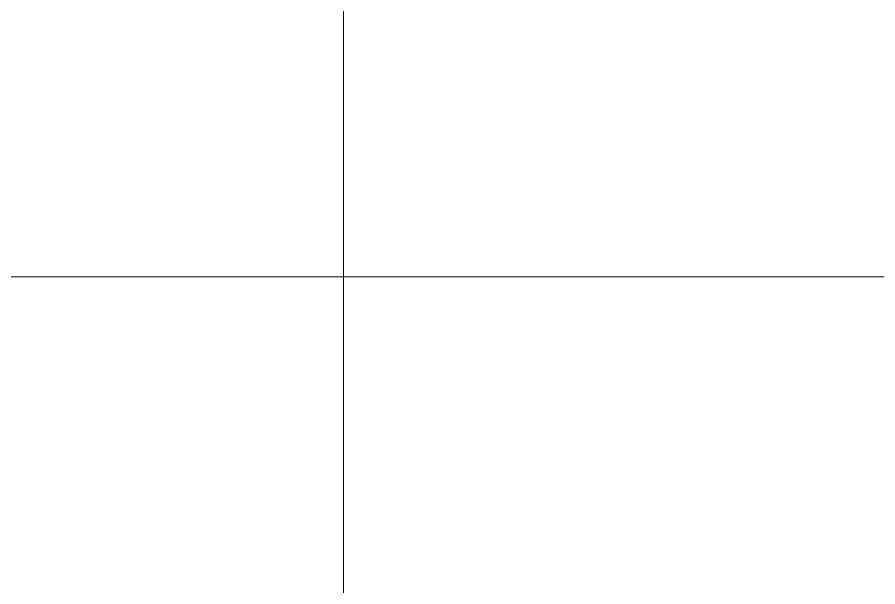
# Model space of a CAD drawing. Header units: millimetres. Extents: x -11345 to 411485, y -9810 to 73012.
# Drawn here: x 141637.4387 to 141637.8597, y 17211.7565 to 17212.0352 of the extents above; entities that cross this region are included whole.
import ezdxf

# ---------------------------------------------------------------- set-up
doc = ezdxf.new("R2010")
doc.units = ezdxf.units.MM
doc.layers.add('PDF _Ограждение', color=7, linetype='Continuous', true_color=0x7f7f7f)

msp = doc.modelspace()

# ---------------------------------------------------------------- linework, layer by layer
at = {"layer": 'PDF _Ограждение', "color": 7, "lineweight": 9}
for points in [[(141637.59828, 17059.53434), (141637.59828, 17994.94028), (141624.90046, 17994.94028), (141612.20264, 17994.94028), (141612.20264, 17063.76695)], [(145561.22408, 17233.07119), (141006.93998, 17233.07119), (141006.93998, 17224.60598), (141006.93998, 17211.90816), (145561.22408, 17211.90816)]]:
    msp.add_lwpolyline(points, dxfattribs=at)
at = {"layer": 'PDF _Ограждение', "lineweight": 0}
msp.add_lwpolyline([(142018.53282, 17211.90816), (141633.36567, 17211.90816), (142018.53282, 17211.90816)], dxfattribs=at)
msp.add_lwpolyline([(141637.59828, 17211.90816), (141637.59828, 17211.90816), (141637.59828, 17211.90816)], close=True, dxfattribs=at)
msp.add_lwpolyline([(141637.59828, 17211.90816), (141637.59828, 17211.90816), (141637.59828, 17211.90816)], close=True, dxfattribs=at)

doc.saveas('drawing.dxf')
